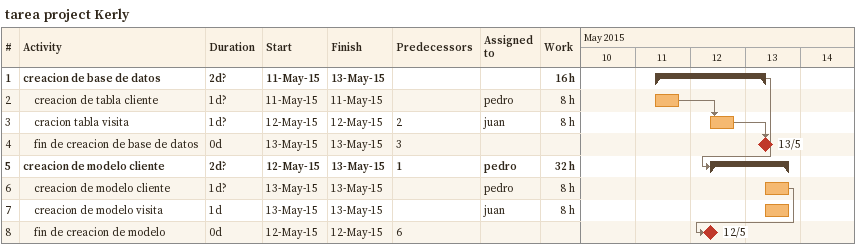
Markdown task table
tarea project Kerly

| ID | Level | Task | Duration | Start | Finish | Predecessors | Resources | Work (h) |
|---|---|---|---|---|---|---|---|---|
| 1 | 1 | **creacion de base de datos** | 2d? | 2015-05-11 | 2015-05-13 |  |  | 16 |
| 2 | 2 | creacion de tabla cliente | 1d? | 2015-05-11 | 2015-05-11 |  | pedro | 8 |
| 3 | 2 | cracion tabla visita | 1d? | 2015-05-12 | 2015-05-12 | 2 | juan | 8 |
| 4 | 2 | fin de creacion de base de datos | 0d | 2015-05-13 | 2015-05-13 | 3 |  |  |
| 5 | 1 | **creacion de modelo cliente** | 2d? | 2015-05-12 | 2015-05-13 | 1 | pedro | 32 |
| 6 | 2 | creacion de modelo cliente | 1d? | 2015-05-13 | 2015-05-13 |  | pedro | 8 |
| 7 | 2 | creacion de modelo visita | 1d | 2015-05-13 | 2015-05-13 |  | juan | 8 |
| 8 | 2 | fin de creacion de modelo | 0d | 2015-05-12 | 2015-05-12 | 6 |  |  |
